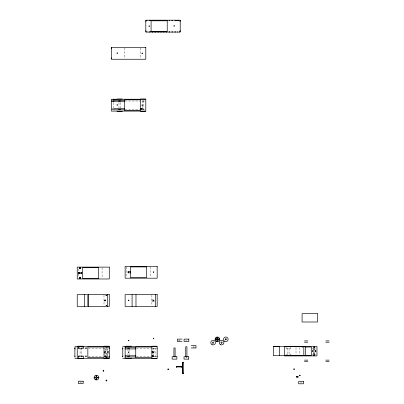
<?xml version="1.0" encoding="UTF-8"?>
<svg xmlns="http://www.w3.org/2000/svg" width="404" height="404" viewBox="0 0 404 404"><rect width="100%" height="100%" fill="white"/><g stroke="black" fill="none" stroke-linecap="round" stroke-linejoin="round"><path stroke-width="0.3" stroke-dasharray="2.02 1.52" d="M111.979 101.722L113.761 101.707M111.393 100.54L113.171 100.54M111.979 101.015L113.165 101.015M125.068 101.015L145.799 101.015M111.979 101.727L113.165 101.727M111.388 108.61L113.165 108.61M111.979 109.322L113.165 109.322M125.068 109.322L140.148 109.322M142.657 109.322L145.799 109.322M142.829 109.56L143.874 109.322M111.388 109.797L113.165 109.797M107.111 295.874L105.924 295.874L105.924 295.162M153.666 299.909L151.651 299.909L151.651 301.096L153.076 301.096M104.737 300.031L105.449 300.046M104.737 300.167L105.449 300.091M104.737 300.268L105.449 300.268M104.737 300.379L105.449 300.379M104.737 300.505L105.449 300.505M104.737 300.626L105.449 300.626M104.737 300.743L105.449 300.743M104.737 300.839L105.449 300.839M104.737 300.914L105.449 300.914M104.737 300.96L105.449 300.96M105.924 305.131L107.111 305.131M178.204 340.294L178.775 340.294M185.855 340.294L187.042 340.294M193.016 346.784L194.203 346.784M193.137 347.379L194.087 347.379M194.672 347.379L195.48 347.379M74.881 347.733L76.058 347.733M303.212 347.733L302.025 347.733L302.025 347.021M77.861 347.854L87.855 347.854M77.866 348.208L104.883 348.208M136.436 348.208L152.141 348.208M152.343 348.208L155.914 348.208M285.992 348.208L290.966 348.208M311.822 348.208L313.105 348.208M315.595 348.208L316.079 348.208M77.861 348.798L87.855 348.798M74.876 348.92L76.058 348.92M106.06 353.904L106.217 353.429M285.992 354.141L290.966 354.141L290.966 355.919M311.822 354.141L313.105 354.141M315.595 354.141L316.079 354.141M77.861 355.919L86.608 355.919M77.866 356.515L102.995 356.515M107.328 356.515L107.913 356.515M136.436 356.515L150.884 356.515M154.586 356.515L155.914 356.515M154.596 356.752L155.242 356.515M77.861 356.868L87.855 356.868M74.876 356.99L76.058 356.99M79.26 381.79L79.734 381.79M80.32 381.79L81.27 381.79M81.805 381.79L82.28 381.79M80.204 382.381L81.391 382.381M300.485 382.613L301.672 382.613M314.792 348.208L314.792 349.99M314.792 352.359L314.792 354.141M314.676 348.359L314.676 350.238M314.676 352.737L314.676 353.99M313.726 348.359L313.726 350.238M313.741 352.48L313.726 354.616M313.605 348.208L313.605 349.99M313.605 352.359L313.605 354.141M299.859 347.617L299.859 354.732M296.011 347.617L296.011 354.732M290.86 346.43L290.86 348.208M289.072 348.208L289.072 354.141M287.885 348.208L287.885 354.141M286.103 346.43L286.103 348.208M155.242 348.208L153.581 348.208M155.121 347.97L155.121 356.752M153.697 347.97L153.697 351.106M153.697 353.616L153.697 354.869M152.48 299.909L152.48 301.096M151.889 295.162L151.889 305.252M150.207 266.958L150.207 276.947M143.874 101.015L142.213 101.015M143.753 100.778L143.753 109.56M142.329 100.778L142.329 105.166M142.329 105.797L142.329 107.676M140.521 47.97L140.521 58.651M129.401 349.223L129.401 351.106M129.401 353.616L129.401 356.126M127.977 349.223L127.977 351.106M127.977 353.616L127.977 356.126M126.705 266.958L126.705 276.947M124.382 47.97L124.382 58.651M120.412 102.661L120.412 109.56M118.988 102.661L118.988 108.307M113.761 102.793L113.761 108.136M107.232 348.596L107.232 351.106M107.232 354.242L107.232 356.752M106.994 295.167L106.974 295.874M106.994 348.455L106.994 350.859M106.994 353.864L106.994 356.267M106.929 295.167L106.929 295.874M106.853 295.167L106.853 295.874M106.757 295.167L106.757 295.874M106.641 305.131L106.641 305.843M106.52 295.167L106.52 295.874M106.393 295.167L106.393 295.874M106.393 305.131L106.393 305.843M106.282 295.167L106.282 295.874M106.282 305.131L106.282 305.843M106.181 295.167L106.106 295.874M106.181 305.131L106.181 305.843M106.106 353.429L106.166 353.904M106.045 295.167L106.06 295.874M106.06 305.131L106.045 305.843M106.045 348.455L106.045 350.859M106.06 353.429L106.045 355.066M105.808 348.596L105.808 351.106M103.995 295.162L103.995 305.217M102.081 267.736L102.081 278.351M83.285 346.693L83.285 348.208M83.285 356.515L83.285 358.53M83.179 346.693L83.179 348.208M83.179 356.515L83.179 358.53M81.628 348.208L79.967 348.208M81.628 356.515L79.967 356.515M81.507 347.97L81.507 356.752M80.083 347.97L80.083 356.752M78.81 268.983L78.81 271.483M78.81 273.983L78.81 276.477M78.421 346.193L78.421 348.208M78.421 356.515L78.421 358.53M78.31 346.693L78.31 348.208M78.31 356.515L78.31 358.53M105.449 299.909L104.737 299.909L104.737 301.096L105.449 301.096L105.449 299.909"/><path stroke-width="0.61" d="M111.388 101.288L111.393 100.98M124.382 101.727L113.761 101.727L113.761 100.54L124.382 100.54M74.892 356.692L74.886 355.974M122.791 356.55L122.776 347.733L122.781 348.91M74.932 356.55L74.871 356.909M122.755 356.969L122.816 356.692M167.842 369.11C169.029 370.912 168.438 367.398 167.887 369.473M74.892 348.91L74.881 347.733L74.907 355.884M106.202 380.124C105.59 380.457 106.297 381.371 106.772 380.871C107.54 380.073 105.535 380.043 106.595 380.088M103.106 370.933C103.939 369.13 104.146 372.296 103.217 370.887M103.156 371.044L103.121 370.655M150.606 20.554L152.353 20.554L152.353 20.2M145.799 20.675L146.157 20.675M179.861 20.675L180.214 20.675M145.799 21.387L146.157 21.387M179.861 21.387L180.214 21.387M145.799 30.881L146.157 30.881M179.861 30.881L180.214 30.881M145.799 31.593L146.157 31.593M179.861 31.593L180.214 31.593M150.606 31.709L152.353 31.709L152.353 32.068M111.388 47.854L111.741 47.854M111.388 48.566L111.741 48.566M111.388 58.06L111.741 58.06M111.388 58.772L111.741 58.772M117.094 99L122.306 99M140.435 99L145.647 99M118.604 101.015L120.508 101.015M140.521 108.373L142.349 108.373L142.349 109.322M124.382 108.61L113.761 108.61L113.761 109.797L124.382 109.797M140.521 109.085L142.349 109.085M118.604 109.322L120.508 109.322M117.094 111.337L122.306 111.337M140.435 111.337L145.647 111.337M81.063 272.584L81.775 272.569M81.063 272.71L81.775 272.71M78.421 272.806L79.133 272.806M81.063 272.806L81.775 272.806M78.421 272.922L79.133 272.922M81.063 272.922L81.775 272.922M78.421 273.043L79.133 273.043M81.063 273.043L81.775 273.043M78.421 273.17L79.133 273.17M81.063 273.17L81.775 273.17M78.421 273.281L79.133 273.281M81.063 273.281L81.775 273.281M78.421 273.382L79.133 273.382M81.063 273.382L81.775 273.382M78.421 273.457L79.133 273.457M81.063 273.457L81.775 273.457M78.421 273.503L79.133 273.503M81.063 273.518L81.775 273.503M153.076 301.096L154.262 301.096M181.992 339.108L177.386 339.108L177.371 341.481L181.992 341.481M179.391 340.294L179.841 340.294M304.454 340.91L307.777 340.91M325.816 340.91L329.139 340.91M304.454 342.213L307.777 342.213M325.816 342.213L329.139 342.213M191.238 345.597L195.985 345.597L195.985 347.97L191.238 347.97M78.189 346.193L83.401 346.193M103.909 346.193L109.125 346.193M126.083 346.193L131.295 346.193M151.803 346.193L157.015 346.193M74.861 346.43L109.277 346.43L109.277 358.292L74.861 358.292M122.755 346.43L157.166 346.43L157.166 358.292L122.755 358.292M284.204 346.43L316.958 346.43L316.958 355.919L284.204 355.919M273.341 346.667L305.379 346.667L305.379 355.682L273.341 355.682L273.341 346.667L279.351 346.667L279.351 355.682M305.267 347.021L311.439 347.021L311.439 355.328L284.436 355.328M125.129 347.733L135.749 347.733M109.277 348.208L108.898 348.208L108.898 346.193M127.593 348.208L129.497 348.208M156.792 348.208L157.166 348.208M125.129 348.92L135.749 348.92M151.889 351.768L154.262 351.768M151.889 352.955L152.48 352.955L152.48 351.768M151.889 355.565L153.717 355.565L153.717 356.515M314.676 355.682L313.726 355.682L313.741 355.328M125.129 355.803L135.749 355.803M104.853 356.277L105.828 356.277M151.889 356.277L153.717 356.277M106.1 356.515L104.853 356.515L104.853 355.803L105.828 355.803L105.828 356.515M109.277 356.515L108.898 356.515L108.898 358.53M127.593 356.515L129.497 356.515M152.343 356.515L153.934 356.515M156.792 356.515L157.166 356.515M188.638 356.752L184.032 356.752L184.022 359.126L188.638 359.126M125.129 356.99L135.749 356.99M186.183 357.227L186.633 357.227M106.045 358.055L106.994 358.055M78.189 358.53L83.401 358.53M103.909 358.53L109.125 358.53M126.083 358.53L131.295 358.53M151.803 358.53L157.015 358.53M304.454 360.136L307.777 360.136M325.816 360.136L329.139 360.136M304.454 361.439L307.777 361.439M325.816 361.439L329.139 361.439M183.81 362.358L182.861 362.358L182.876 373.69L183.81 373.69M182.876 362.418L183.032 373.69M181.441 366.706L176.427 366.706L176.427 367.64M176.427 366.756L181.441 366.817M176.427 366.862L181.441 366.862M182.861 368.468L182.987 362.418M182.861 368.706L182.987 373.69M299.314 375.225L300.263 375.225M299.314 375.7L300.263 375.7M296.405 376.402L297.354 376.402M296.309 376.624L297.258 376.624M297.364 376.705L298.314 376.705M296.405 376.876L297.354 376.876M296.309 377.099L297.258 377.099M297.364 377.179L298.314 377.179M122.786 356.101L122.791 356.394M313.787 355.328L313.787 355.682M303.823 346.667L303.823 355.682M284.436 346.667L284.436 355.682M188.648 356.752L188.648 359.126M186.931 356.752L186.931 346.784L185.744 346.784L185.744 356.752M181.502 366.691L181.441 367.64M179.74 31.709L179.74 32.068M178.578 20.2L178.578 20.554L175.467 20.554L175.467 20.2M177.573 31.709L177.573 32.068M175.467 31.709L175.467 32.068M175.104 356.752L175.104 347.97L173.917 347.97L173.917 356.752M174.993 20.2L174.993 20.554M174.993 31.709L174.993 32.068M172.432 20.2L172.432 20.554M172.432 31.709L172.432 32.068M171.958 20.2L171.958 20.554M171.958 31.709L171.958 32.068M169.629 20.2L169.629 20.554M169.629 31.709L169.629 32.068M169.155 20.2L169.155 20.554M169.155 31.709L169.155 32.068M166.827 20.2L166.827 20.554M166.827 31.709L166.827 32.068M166.352 20.2L166.352 20.554L164.029 20.554L164.029 20.2M166.352 32.068L166.352 31.709L164.029 31.709L164.029 32.068M163.554 20.2L163.554 20.554L158.429 20.554L158.429 20.2M163.554 32.068L163.554 31.709L161.226 31.709L161.226 32.068M161.226 20.2L161.226 20.554M160.989 20.2L160.989 20.554M160.752 20.2L160.752 20.554M160.752 32.068L160.752 31.709L158.429 31.709L158.429 32.068M157.954 20.2L157.954 20.554L155.626 20.554L155.626 20.2M157.954 32.068L157.954 31.709L155.626 31.709L155.626 32.068M155.591 294.572L155.591 306.439M155.151 20.2L155.151 20.554L152.828 20.554L152.828 20.2M155.151 32.068L155.151 31.709L152.828 31.709L152.828 32.068M152.747 355.565L152.747 356.515M152.51 355.565L152.51 356.277M150.025 20.2L150.025 20.554M150.025 31.709L150.025 32.068M149.551 20.2L149.551 20.554M149.551 31.709L149.551 32.068M146.985 20.2L146.985 20.554M146.985 31.709L146.985 32.068M141.38 108.373L141.38 109.322M141.142 108.373L141.142 109.085M135.986 294.572L135.986 306.439M133.174 99.238L133.174 99.591L128.048 99.591L128.048 99.238M132.088 294.572L132.088 306.439M125.129 346.43L125.129 358.292M116.135 99.238L116.135 99.591L113.024 99.591L113.024 99.238M113.761 100.54L113.761 101.727M107.701 294.572L107.701 306.439M88.33 294.572L88.33 306.439M87.855 295.162L87.855 305.843M84.436 294.572L84.436 306.439M80.452 267.711L80.472 268.418M80.452 277.674L80.472 278.386M80.406 267.711L80.406 268.418M80.406 277.674L80.406 278.386M80.33 267.711L80.33 268.418M80.33 277.674L80.33 278.386M80.234 267.711L80.234 268.418M80.234 277.674L80.234 278.386M80.118 267.711L80.118 268.418M80.118 277.674L80.118 278.386M79.997 267.711L79.997 268.418M79.997 277.674L79.997 278.386M79.871 267.711L79.871 268.418M79.871 277.674L79.871 278.386M79.76 267.711L79.76 268.418M79.76 277.674L79.76 278.386M79.659 267.711L79.659 268.418M79.659 277.674L79.659 278.386M79.537 267.711L79.583 268.418M79.537 277.674L79.583 278.386M77.235 346.43L77.235 358.292M117.014 53.045C117.453 54.409 118.074 52.086 117.014 53.045M117.014 104.904C117.453 106.267 118.074 103.944 117.014 104.904M94.47 377.477C95.051 379.29 95.879 376.2 94.47 377.477M96.001 375.993C96.581 377.806 97.415 374.715 96.001 375.993M96.001 378.962C96.581 380.775 97.415 377.684 96.001 378.962M97.485 377.477C98.066 379.29 98.894 376.2 97.485 377.477M141.956 53.217C142.39 54.58 143.016 52.257 141.956 53.217M148.96 26.043C149.394 27.401 150.015 25.083 148.96 26.043M141.956 105.075C142.39 106.434 143.016 104.116 141.956 105.075M128.285 272.175C128.719 273.533 129.341 271.215 128.285 272.175M128.381 300.238C128.82 301.601 129.442 299.278 128.381 300.238M128.442 340.537C128.805 341.663 129.315 339.749 128.442 340.537M128.381 352.096C128.82 353.46 129.442 351.137 128.381 352.096M173.897 25.871C174.336 27.23 174.957 24.912 173.897 25.871M153.227 272.003C153.661 273.362 154.283 271.044 153.227 272.003M153.323 300.409C153.757 301.773 154.384 299.45 153.323 300.409M153.384 338.471C153.742 339.602 154.262 337.673 153.384 338.471M153.323 352.268C153.757 353.626 154.384 351.308 153.323 352.268M293.713 369.079C294.294 370.892 295.122 367.802 293.713 369.079M180.214 20.2L145.799 20.2L145.799 32.068L180.214 32.068L180.214 20.2M167.221 20.791L151.081 20.791L151.081 31.472L167.221 31.472L167.221 20.791M145.799 47.379L111.388 47.379L111.388 59.247L145.799 59.247L145.799 47.379M145.799 99.238L111.388 99.238L111.388 111.1L145.799 111.1L145.799 99.238M140.521 99.828L124.382 99.828L124.382 110.509L140.521 110.509L140.521 99.828M157.166 266.332L125.129 266.332L125.129 278.199L157.166 278.199L157.166 266.332M146.546 266.923L130.411 266.923L130.411 277.604L146.546 277.604L146.546 266.923M109.277 267.11L77.235 267.11L77.235 278.977L109.277 278.977L109.277 267.11M80.588 267.711L79.401 267.706L79.401 268.418L80.588 268.418L80.588 267.706M98.657 267.706L82.517 267.706L82.517 278.386L98.657 278.386L98.657 267.706M130.649 271.67L128.038 271.67L128.038 272.857L130.649 272.857L130.649 271.67M79.133 272.453L78.421 272.453L78.421 273.639L79.133 273.639L79.133 272.453M81.775 272.453L81.063 272.453L81.063 273.639L81.775 273.639L81.775 272.453M80.588 277.674L79.401 277.674L79.401 278.386L80.588 278.386L80.588 277.674M109.277 294.572L77.235 294.572L77.235 306.439L109.277 306.439L109.277 294.572M157.166 294.572L125.129 294.572L125.129 306.439L157.166 306.439L157.166 294.572M317.509 313.691L302.086 313.691L302.086 321.998L317.509 321.998L317.509 313.691M188.825 339.108L184.078 339.108L184.078 341.481L188.825 341.481L188.825 339.108M107.232 346.905L105.808 346.905L105.808 347.854L107.232 347.854L107.232 346.905M103.995 347.021L87.855 347.021L87.855 357.702L103.995 357.702L103.995 347.021M151.889 347.021L135.749 347.021L135.749 357.702L151.889 357.702L151.889 347.021M314.792 347.021L313.605 347.021L313.605 347.733L314.792 347.733L314.792 347.021M313.13 350.581L312.418 350.581L312.418 351.768L313.13 351.768L313.13 350.581M315.771 350.581L315.059 350.581L315.059 351.768L315.771 351.768L315.771 350.581M105.57 351.652L104.621 351.652L104.621 353.071L105.57 353.071L105.57 351.652M108.206 351.652L107.257 351.652L107.257 353.071L108.206 353.071L108.206 351.652M314.792 354.616L313.605 354.616L313.605 355.328L314.792 355.328L314.792 354.616M176.881 356.752L172.134 356.752L172.134 359.126L176.881 359.126L176.881 356.752M107.232 356.868L105.808 356.868L105.808 357.818L107.232 357.818L107.232 356.868M83.168 381.194L78.421 381.194L78.421 383.568L83.168 383.568L83.168 381.194M303.454 381.426L298.707 381.426L298.707 383.8L303.454 383.8L303.454 381.426M220.422 344.617A2.313 2.313 0 0 0 223.892 342.612A2.313 2.313 0 0 0 220.422 340.607A2.313 2.313 0 0 0 220.422 344.617M221.281 343.127A0.591 0.591 0 0 0 222.17 342.612A0.591 0.591 0 0 0 221.281 342.097A0.591 0.591 0 0 0 221.281 343.127M224.563 341.254A2.313 2.313 0 0 0 228.129 339.426A2.313 2.313 0 0 0 224.76 337.254A2.313 2.313 0 0 0 224.563 341.254M225.523 339.825A0.591 0.591 0 0 0 226.412 339.31A0.591 0.591 0 0 0 225.523 338.794A0.591 0.591 0 0 0 225.523 339.825M211.969 344.617A2.313 2.313 0 0 0 215.443 342.612A2.313 2.313 0 0 0 211.969 340.607A2.313 2.313 0 0 0 211.969 344.617M216.211 341.314A2.313 2.313 0 0 0 219.68 339.31A2.313 2.313 0 0 0 216.211 337.305A2.313 2.313 0 0 0 216.211 341.314M218.604 339.825A0.591 0.591 0 0 0 219.493 339.31A0.591 0.591 0 0 0 218.604 338.794A0.591 0.591 0 0 0 218.604 339.825M217.069 339.825A0.591 0.591 0 0 0 217.958 339.31A0.591 0.591 0 0 0 217.069 338.794A0.591 0.591 0 0 0 217.069 339.825M217.069 338.34A0.591 0.591 0 0 0 217.958 337.825A0.591 0.591 0 0 0 217.069 337.315A0.591 0.591 0 0 0 217.069 338.34M215.584 339.825A0.591 0.591 0 0 0 216.473 339.31A0.591 0.591 0 0 0 215.584 338.794A0.591 0.591 0 0 0 215.584 339.825M217.069 341.309A0.591 0.591 0 0 0 217.958 340.794A0.591 0.591 0 0 0 217.069 340.279A0.591 0.591 0 0 0 217.069 341.309M212.832 343.127A0.591 0.591 0 0 0 213.721 342.612A0.591 0.591 0 0 0 212.832 342.097A0.591 0.591 0 0 0 212.832 343.127M95.273 379.659A2.373 2.373 0 0 0 98.834 377.604A2.373 2.373 0 0 0 95.273 375.548A2.373 2.373 0 0 0 95.273 379.659M96.162 378.114A0.591 0.591 0 0 0 97.056 377.604A0.591 0.591 0 0 0 96.162 377.089A0.591 0.591 0 0 0 96.162 378.114"/></g></svg>
